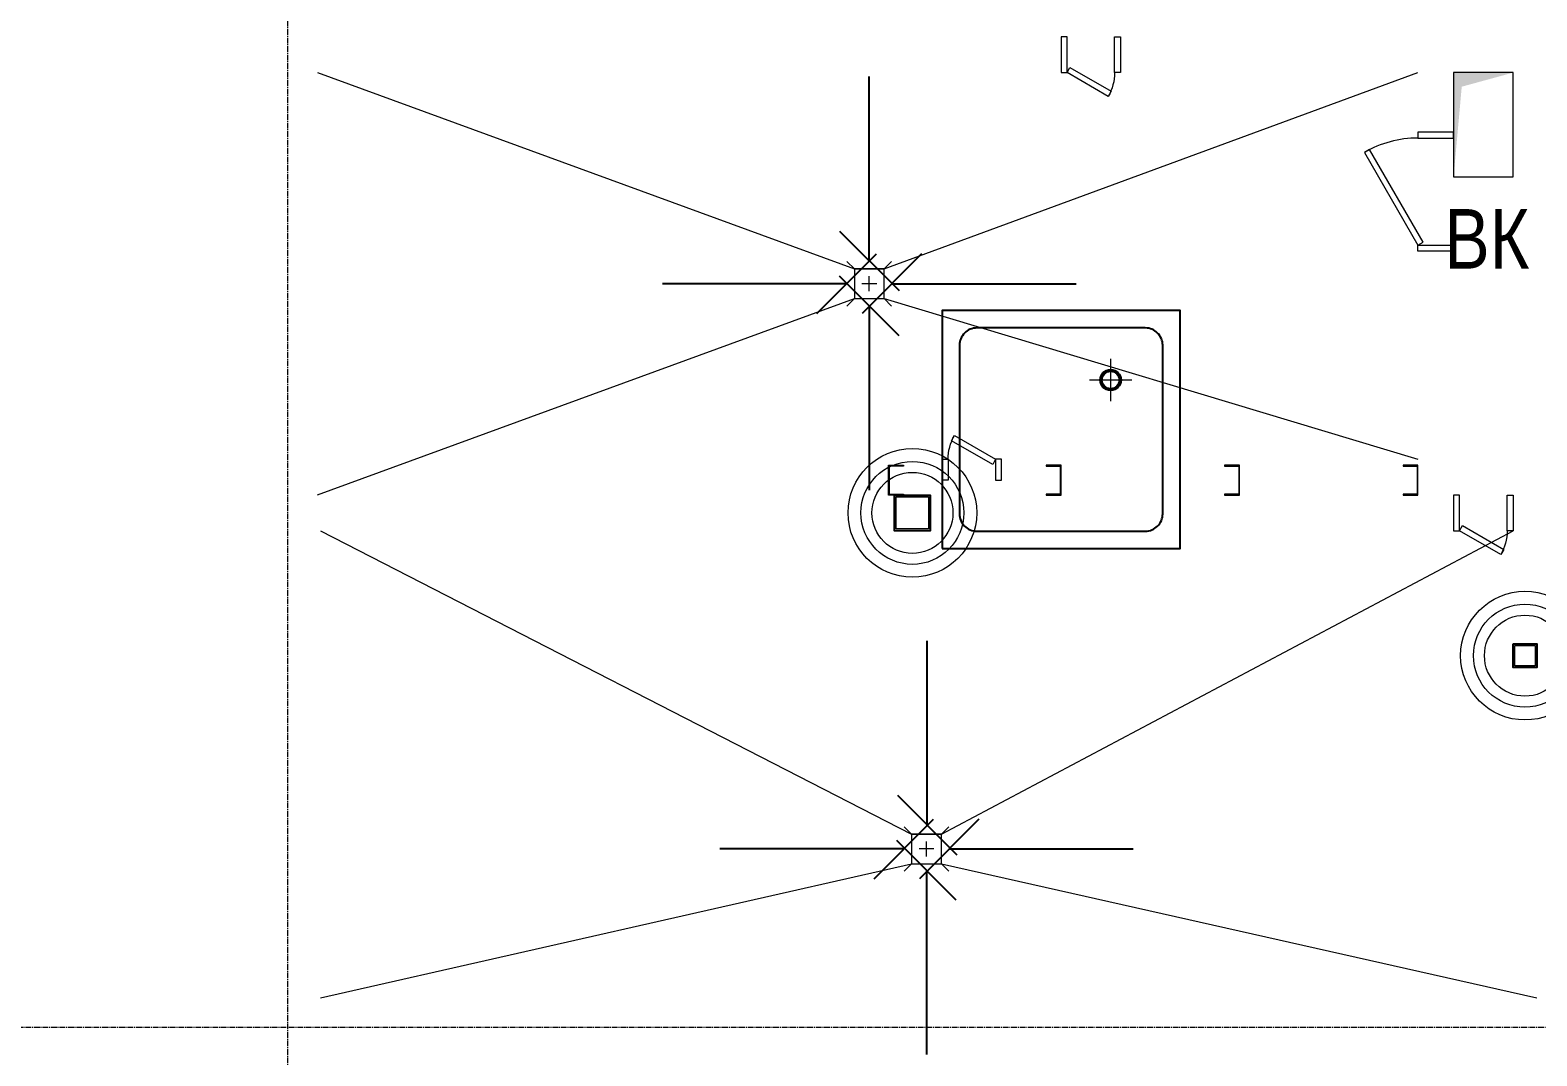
# Model space of a CAD drawing. Header units: millimetres. Extents: x -65509 to 912790, y 446 to 713294.
# Drawn here: x 223330 to 228397, y 336581 to 340030 of the extents above; entities that cross this region are included whole.
import ezdxf

# ---------------------------------------------------------------- set-up
doc = ezdxf.new("R2010")
doc.units = ezdxf.units.MM
doc.linetypes.add('CENTER2', pattern=[28.575, 19.05, -3.175, 3.175, -3.175])
for name, color, linetype, lineweight in [('АИ_Оборудование', 250, 'Continuous', 25), ('АР_Двери_лючки', 222, 'Continuous', 0), ('ВК_Шахты', 250, 'Continuous', 9), ('КМ_Фахверки', 250, 'Continuous', 25), ('РД_Оси_100', 250, 'Continuous', 0), ('РД_Разуклонка к трапам', 124, 'Continuous', 0)]:
    doc.layers.add(name, color=color, linetype=linetype, lineweight=lineweight)
doc.layers.add('АР_Делит', color=250, linetype='Continuous', lineweight=0, plot=False)
doc.styles.add('style1', font='ARIALN.TTF')
doc.dimstyles.new('scale_100', dxfattribs={"dimtxt": 250, "dimasz": 125, "dimexe": 60, "dimexo": 100, "dimgap": 30, "dimtad": 1, "dimdec": 0, "dimdsep": 46, "dimtxsty": 'style1', "dimblk": 'OBLIQUE', "dimcen": 150, "dimdle": 60, "dimclrd": 256, "dimclre": 256, "dimclrt": 256, "dimadec": 0, "dimazin": 0, "dimtfac": 1, "dimtdec": 0, "dimtmove": 1, "dimatfit": 3, "dimldrblk": 'OBLIQUE', "dimfxl": 1, "dimtolj": 1, "dimtzin": 0, "dimarcsym": 0})

# ---------------------------------------------------------------- blocks, each defined once
blk = doc.blocks.new('_Oblique')
at = {"color": 0, "linetype": 'ByBlock', "lineweight": -2}
blk.add_line((-0.5, -0.5), (0.5, 0.5), dxfattribs=at)
blk = doc.blocks.new('A$Cd7e03b91')
at = {"layer": 'РД_Разуклонка к трапам', "lineweight": 0}
for p, q in [((-100, 100), (-150, 150)), ((100, 100), (150, 150)), ((-50, 0), (50, 0)), ((0, -50), (0, 50)), ((-100, -100), (-150, -150)), ((100, -100), (150, -150))]:
    blk.add_line(p, q, dxfattribs=at)
blk.add_lwpolyline([(-100, 100), (100, 100), (100, -100), (-100, -100), (-100, 100)], dxfattribs=at)
blk.add_lwpolyline([(-100, 100), (100, 100), (100, -100), (-100, -100), (-100, 100)], dxfattribs=at)
blk = doc.blocks.new('СОШ_2200_АР_ОСИ_М100_28.05.24')
at = {"layer": 'РД_Оси_100', "linetype": 'CENTER2'}
blk.add_line((119910, 41400), (94200, 41400), dxfattribs=at)
blk.add_lwpolyline([(106800, -6155), (106800, 139938.679)], dxfattribs=at)
blk = doc.blocks.new('Ф_блок 80')
at = {"layer": 'АР_Делит', "color": 1}
for radius in [216.3, 173, 136.2]:
    blk.add_circle((40, -40), radius, dxfattribs=at)
at = {"layer": 'КМ_Фахверки'}
blk.add_lwpolyline([(0, 0), (80, 0), (80, -80), (0, -80)], close=True, dxfattribs=at)
at = {"layer": 'КМ_Фахверки', "lineweight": 5}
blk.add_lwpolyline([(6, -6), (74, -6), (74, -74), (6, -74)], close=True, dxfattribs=at)
blk = doc.blocks.new('otv')
at = {"linetype": 'Continuous'}
blk.add_lwpolyline([(0, -1), (0, 0), (1, 0), (1, -1)], close=True, dxfattribs=at)
blk.add_solid([(0, -1), (0, 0), (0.135, -0.137), (1, 0)], dxfattribs=at)
blk = doc.blocks.new('Ф_крпич 120')
at = {"layer": 'АР_Делит', "color": 1}
for radius in [216.3, 173, 136.2]:
    blk.add_circle((60, -60), radius, dxfattribs=at)
at = {"layer": 'КМ_Фахверки'}
blk.add_lwpolyline([(0, 0), (120, 0), (120, -120), (0, -120)], close=True, dxfattribs=at)
at = {"layer": 'КМ_Фахверки', "lineweight": 5}
blk.add_lwpolyline([(6, -6), (114, -6), (114, -114), (6, -114)], close=True, dxfattribs=at)
blk = doc.blocks.new('800х800')
at = {"lineweight": 0}
for p, q in [((-233.3, -162.3), (-233.3, -304.4)), ((-304.4, -233.3), (-162.3, -233.3))]:
    blk.add_line(p, q, dxfattribs=at)
blk.add_lwpolyline([(-800, -800), (0, -800), (0, 0), (-800, 0)], close=True)
blk.add_lwpolyline([(-683.3, -741.7), (-116.7, -741.7, 0.414214), (-58.3, -683.3), (-58.3, -116.7, 0.414214), (-116.7, -58.3), (-683.3, -58.3, 0.414214), (-741.7, -116.7), (-741.7, -683.3, 0.414214)], format="xyb", close=True)
for radius in [35, 29.2]:
    blk.add_circle((-233.3, -233.3), radius)

msp = doc.modelspace()

# ---------------------------------------------------------------- linework, layer by layer
at = {"layer": 'АР_Двери_лючки', "color": 222, "linetype": 'Continuous', "lineweight": 0}
for points in [[(226817.19, 340006.734), (226797.19, 340006.734), (226797.19, 339886.734), (226817.19, 339886.734)], [(226977.19, 340006.734), (226997.19, 340006.734), (226997.19, 339886.734), (226977.19, 339886.734)], [(226817.19, 339886.734), (226827.19, 339904.054), (226965.754, 339824.054), (226955.754, 339806.734)], [(228117.158, 339666.734), (228117.158, 339686.734), (227997.158, 339686.734), (227997.158, 339666.734)], [(227997.158, 339306.734), (228014.479, 339316.734), (227834.479, 339628.503), (227817.158, 339618.503)], [(228117.158, 339306.734), (228117.158, 339286.734), (227997.158, 339286.734), (227997.158, 339306.734)], [(226577.159, 338586.734), (226567.159, 338569.413), (226428.594, 338649.413), (226438.594, 338666.734)], [(226417.159, 338516.734), (226397.159, 338516.734), (226397.159, 338586.734), (226417.159, 338586.734)], [(226577.159, 338516.734), (226597.159, 338516.734), (226597.159, 338586.734), (226577.159, 338586.734)], [(228137.158, 338466.734), (228117.158, 338466.734), (228117.158, 338346.734), (228137.158, 338346.734)], [(228297.158, 338466.734), (228317.158, 338466.734), (228317.158, 338346.734), (228297.158, 338346.734)], [(228137.158, 338346.734), (228147.158, 338364.054), (228285.722, 338284.054), (228275.722, 338266.734)]]:
    msp.add_lwpolyline(points, close=True, dxfattribs=at)
at = {"layer": 'АР_Двери_лючки', "color": 222, "linetype": 'Continuous', "lineweight": 0, "extrusion": (0, 0, -1)}
for centre, start, end in [((-226817.19, 339886.734), 180, 210), ((-226577.159, 338586.734), 0, 30), ((-228137.158, 338346.734), 180, 210)]:
    msp.add_arc(centre, 160, start, end, dxfattribs=at)
at = {"layer": 'АР_Двери_лючки', "color": 222, "linetype": 'Continuous', "lineweight": 0}
msp.add_arc((227997.158, 339306.734), 360, 90, 120, dxfattribs=at)
at = {"layer": 'АР_Делит', "lineweight": 0}
for points in [[(226267.159, 338566.733), (226267.159, 338564.272), (226219.62, 338564.272), (226219.62, 338469.194), (226267.159, 338469.194), (226267.159, 338466.733), (226217.159, 338466.733), (226217.159, 338566.733), (226267.159, 338566.733)], [(226747.159, 338566.733), (226747.159, 338564.272), (226794.697, 338564.272), (226794.697, 338469.194), (226747.159, 338469.194), (226747.159, 338466.733), (226797.159, 338466.733), (226797.159, 338566.733), (226747.159, 338566.733)], [(227347.159, 338566.733), (227347.159, 338564.272), (227394.697, 338564.272), (227394.697, 338469.194), (227347.159, 338469.194), (227347.159, 338466.733), (227397.159, 338466.733), (227397.159, 338566.733), (227347.159, 338566.733)], [(227947.159, 338566.733), (227947.159, 338564.272), (227994.697, 338564.272), (227994.697, 338469.194), (227947.159, 338469.194), (227947.159, 338466.733), (227997.159, 338466.733), (227997.159, 338566.733), (227947.159, 338566.733)]]:
    msp.add_lwpolyline(points, dxfattribs=at)
at = {"layer": 'РД_Разуклонка к трапам', "ltscale": 2}
for points in [[(224297.159, 339886.733), (226102.159, 339227.208), (226202.159, 339227.208), (227997.159, 339886.733)], [(224297.159, 338467.683), (226102.159, 339127.208), (226202.159, 339127.208), (227997.158, 338586.733)], [(224307.159, 338346.733), (226294.648, 337326.733), (226394.648, 337326.733), (228317.159, 338346.733)], [(224307.16, 336776.733), (226294.648, 337226.733), (226394.648, 337226.733), (228397.159, 336776.733)]]:
    msp.add_lwpolyline(points, dxfattribs=at)

# ---------------------------------------------------------------- block references
at = {"layer": 'АИ_Оборудование'}
msp.add_blockref('800х800', (227197.159, 339086.733), dxfattribs=at)
at = {"layer": 'ВК_Шахты', "color": 1, "xscale": -350, "yscale": 200, "rotation": 89.99997824680972}
msp.add_blockref('otv', (228117.159, 339886.733), dxfattribs=at)
at = {"layer": 'КМ_Фахверки'}
for name, p in [('Ф_крпич 120', (226237.159, 338466.733)), ('Ф_блок 80', (228317.159, 337966.733)), ('Ф_блок 80', (228317.159, 337966.733))]:
    msp.add_blockref(name, p, dxfattribs=at)
at = {"layer": 'РД_Оси_100'}
msp.add_blockref('СОШ_2200_АР_ОСИ_М100_28.05.24', (117397.159, 295276.733), dxfattribs=at)
at = {"layer": 'РД_Разуклонка к трапам', "color": 254, "ltscale": 2, "xscale": -0.5000000000000002, "yscale": 0.5000000000000002, "zscale": 0.5}
msp.add_blockref('A$Cd7e03b91', (226152.159, 339177.208), dxfattribs=at)
at = {"layer": 'РД_Разуклонка к трапам', "ltscale": 2, "xscale": -0.5000000000000002, "yscale": 0.5000000000000002, "zscale": 0.5}
msp.add_blockref('A$Cd7e03b91', (226344.648, 337276.733), dxfattribs=at)

# ---------------------------------------------------------------- texts
at = {"layer": 'ВК_Шахты', "insert": (228228.792, 339327.972), "char_height": 200, "width": 500.00023, "attachment_point": 5, "style": 'style1'}
msp.add_mtext('ВК', dxfattribs=at)

# ---------------------------------------------------------------- leaders
at = {"layer": 'РД_Разуклонка к трапам', "color": 254, "ltscale": 2}
for points in [[(226152.21, 339254.281), (226152.21, 339873.56)], [(226076.127, 339177.208), (225456.848, 339177.208)], [(226228.191, 339177.208), (226847.47, 339177.208)], [(226152.21, 339102.217), (226152.21, 338482.938)]]:
    msp.add_leader(points, dimstyle='scale_100', override={"dimasz": 200, "dimgap": 30, "dimtad": 0}, dxfattribs=at)
at = {"layer": 'РД_Разуклонка к трапам', "ltscale": 2}
for points in [[(226347.159, 337357.223), (226347.159, 337976.502)], [(226268.616, 337276.733), (225649.337, 337276.733)], [(226420.68, 337276.733), (227039.959, 337276.733)], [(226344.699, 337205.159), (226344.699, 336585.88)]]:
    msp.add_leader(points, dimstyle='scale_100', override={"dimasz": 200, "dimgap": 30, "dimtad": 0}, dxfattribs=at)

doc.saveas('drawing.dxf')
